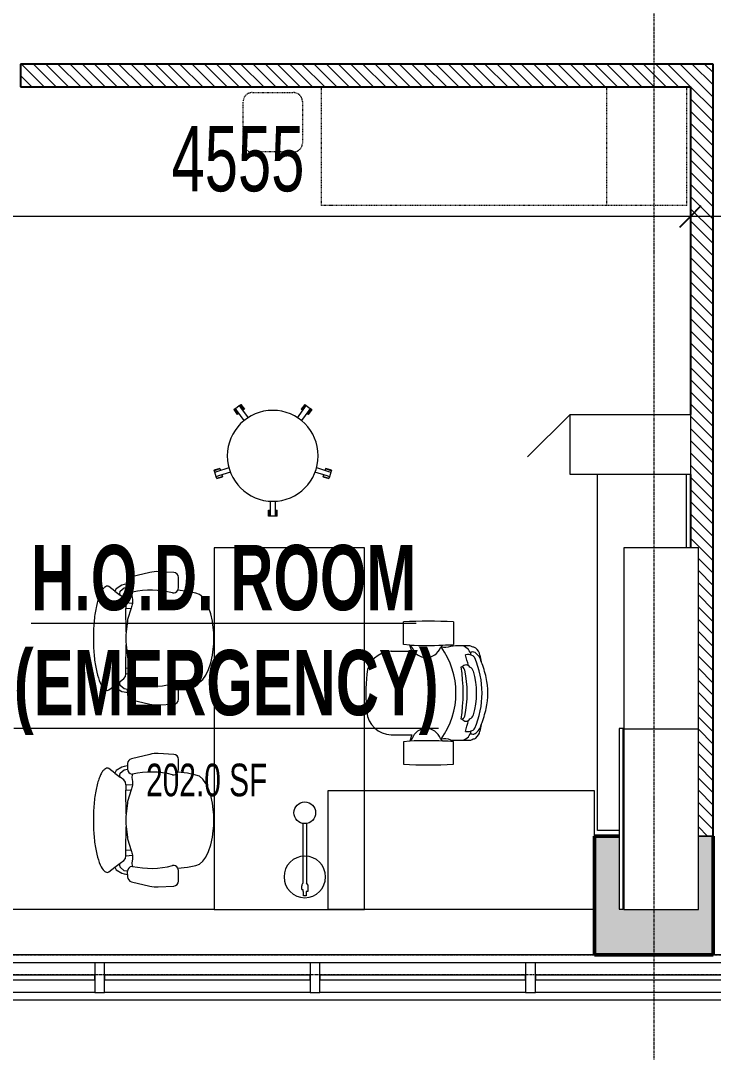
# Model space of a CAD drawing. Header units: millimetres. Extents: x -25222 to 91371, y -63339 to 20835.
# Drawn here: x 2530 to 6036, y -57882 to -52664 of the extents above; entities that cross this region are included whole.
import ezdxf

# ---------------------------------------------------------------- set-up
doc = ezdxf.new("R2010")
doc.units = ezdxf.units.MM
doc.linetypes.add('Dash', pattern=[6.35, 3.175, -3.175])
doc.linetypes.add('Grid Line', pattern=[22.225, 12.7, -3.175, 3.175, -3.175])
for name, color, linetype, lineweight in [('A-ANNO-DIMS', 211, 'Continuous', 9), ('A-ANNO-DIMS-110', 211, 'Continuous', 9), ('A-AREA-IDEN', 2, 'Continuous', 9), ('A-GLAZ-CURT', 52, 'Continuous', 5), ('A-GLAZ-CWMG', 51, 'Continuous', 5), ('A-WALL', 113, 'Continuous', 5), ('A-WALL-PATT', 111, 'Continuous', 25), ('I-FURN', 30, 'Continuous', 5), ('Q-SPCQ', 91, 'Continuous', 5), ('S-COLS', 52, 'Continuous', 5), ('S-GRID', 1, 'Continuous', 9)]:
    doc.layers.add(name, color=color, linetype=linetype, lineweight=lineweight)
doc.styles.add('Swis721 Cn BT_3', font='swissc.ttf', dxfattribs={"width": 0.8, "height": 165})
doc.styles.add('Swis721 Cn BT_9', font='swissc.ttf', dxfattribs={"width": 0.8, "height": 330})
doc.styles.add('Swis721 Cn BT_B', font='swisscb.ttf', dxfattribs={"width": 0.8, "height": 330})
doc.dimstyles.new('Diagonal_-3_mm_Swiss', dxfattribs={"dimscale": 304.8, "dimtxt": 333.106598, "dimasz": 0.360892, "dimexe": 0.360892, "dimexo": 0.541339, "dimgap": 0.072178, "dimtad": 1, "dimdec": 0, "dimzin": 0, "dimdsep": 46, "dimtxsty": 'Swis721 Cn BT_9', "dimblk1": 'OBLIQUE', "dimblk2": 'OBLIQUE', "dimsah": 1, "dimcen": 0.09, "dimdle": 0.541339, "dimazin": 0, "dimtfac": 1, "dimtdec": 4, "dimtix": 1, "dimtmove": 0, "dimatfit": 3, "dimfxl": 1, "dimtvp": 1, "dimtolj": 1, "dimtzin": 0, "dimarcsym": 2})
pattern_1 = [(315, (14219.89, -54691.457), (30.869454, 30.869454), [])]

# ---------------------------------------------------------------- blocks, each defined once
blk = doc.blocks.new('Steelcase - Elective Elements - Worksurface - Desk - Straight - 30D x 72W-V69-4_ FOURTH FLOOR - GA PLAN')
at = {"layer": 'I-FURN', "color": 53, "lineweight": 9}
for p, q in [((1828.8, 762), (0, 762)), ((0, 762), (0, 0)), ((1828.8, 0), (1828.8, 762)), ((0, 0), (1828.8, 0))]:
    blk.add_line(p, q, dxfattribs=at)
blk = doc.blocks.new('Steelcase - Elective Elements - Worksurface - Bridge - 24D x 48W-V70-4_ FOURTH FLOOR - GA PLAN')
at = {"layer": 'I-FURN', "color": 53, "lineweight": 9}
for p, q in [((600, 1350), (0, 1350)), ((0, 1350), (0, 0)), ((600, 0), (600, 1350)), ((370, 0), (600, 0))]:
    blk.add_line(p, q, dxfattribs=at)
blk = doc.blocks.new('Steelcase - Elective Elements - Plinth Base - Wardrobe - 65 5_8H x 24D x 12W - Right-1278510-4_ FOURTH FLOOR - GA PLAN')
at = {"layer": 'I-FURN', "color": 53, "lineweight": 9}
for p, q in [((304.8, 609.6), (89.3, 825.1)), ((0, 0), (0, 609.6)), ((0, 609.6), (304.8, 609.6)), ((304.8, 609.6), (304.8, 0)), ((304.8, 0), (0, 0))]:
    blk.add_line(p, q, dxfattribs=at)
blk = doc.blocks.new('Steelcase - Elective Elements - Storage - Overhead Cabinet - Single High 15H - Sliding Door - 15 3_4D x 72W-1278517-4_ FOURTH FLOOR - GA PLAN')
at = {"layer": 'I-FURN', "color": 53, "lineweight": 9}
for p, q in [((1827.8, 377.9), (0, 377.9)), ((0, 377.9), (0, 0)), ((915.5, 400), (1.5, 400)), ((1.5, 400), (1.5, 380.4)), ((1.5, 380.4), (915.5, 380.4)), ((913.9, 377.9), (913.9, 0)), ((913.9, 377.9), (913.9, 0)), ((913.9, 377.9), (913.9, 0)), ((915.5, 380.4), (915.5, 400)), ((1827.8, 0), (1827.8, 377.9)), ((0, 0), (1827.8, 0))]:
    blk.add_line(p, q, dxfattribs=at)
blk = doc.blocks.new('Steelcase - Elective Elements - Storage - Wall Mounted - Tackboard - 21 1_2H x 72W-1278518-4_ FOURTH FLOOR - GA PLAN')
at = {"layer": 'I-FURN', "color": 53, "lineweight": 9}
blk.add_line((1609.9, 0), (1980.9, 0), dxfattribs=at)
blk = doc.blocks.new('Steelcase - Worktool - Lighting - Dash Mini LED Light - Freestanding-1278519-4_ FOURTH FLOOR - GA PLAN')
at = {"layer": 'I-FURN', "color": 53, "lineweight": 9}
for p, q in [((-8.5, 64.5), (-8.5, 366)), ((8.5, 366), (8.5, 64.7)), ((15, 56.1), (16, 56.1)), ((16, 56.1), (16, 21.5)), ((-15.6, 33.2), (-15.6, 51.2)), ((-8.5, 30.4), (-12.8, 30.4)), ((-8.5, 21.5), (-8.5, 30.4)), ((-6.2, 21.5), (-8.5, 21.5)), ((-6.2, -0.2), (-6.2, 21.5)), ((6.2, 21.5), (6.2, -0.2)), ((16, 21.5), (6.2, 21.5)), ((6.2, -0.2), (-6.2, -0.2))]:
    blk.add_line(p, q, dxfattribs=at)
blk.add_circle((0, 420.1), 54.8, dxfattribs=at)
for centre, radius, start, end in [((0, 95.6), 105.3, 0, 180), ((0, 95.6), 105.3, 180, 0), ((0.2, 51.2), 15.8, 123.4056, 180), ((1.6, 52.8), 13.8, 13.863, 60.1054), ((-12.8, 33.2), 2.81, 180, 270)]:
    blk.add_arc(centre, radius, start, end, dxfattribs=at)
blk = doc.blocks.new('Steelcase - Seating - Leap 464 Series - Worklounge - Caster-373766-4_ FOURTH FLOOR - GA PLAN')
at = {"layer": 'I-FURN', "color": 53, "lineweight": 9}
for p, q in [((-359.6, 449.1), (-245.7, 449.1)), ((359.6, 449.1), (245.7, 449.1)), ((-242.6, 395.8), (-230.2, 383.3)), ((242.6, 395.8), (230.2, 383.3)), ((-242.6, 229), (-246.1, 196.1)), ((-230.2, 240.2), (-242.6, 229)), ((-211.5, 238.5), (-242.6, 229)), ((-211.5, 133.9), (-211.5, 238.5)), ((211.5, 133.9), (211.5, 238.5)), ((211.5, 238.5), (242.6, 229)), ((230.2, 240.2), (242.6, 229)), ((242.6, 229), (246.1, 196.1)), ((-246.1, 196.1), (-359.6, 196.1)), ((246.1, 196.1), (359.6, 196.1))]:
    blk.add_line(p, q, dxfattribs=at)
for centre, radius, start, end in [((-183, 527.7), 56.5, 99.6106, 141.8359), ((-144.8, 520.1), 71.5, 100.9589, 147.0411), ((-280.2, 1101.7), 525.7, 279.6106, 283.4025), ((0.2, 149), 445.3, 66.4638, 113.5235), ((19, 158.6), 466.7, 102.0791, 112.3352), ((0, 247.3), 376, 77.9209, 102.0791), ((-19, 158.6), 466.7, 67.6648, 77.9209), ((144.8, 520.1), 71.5, 32.9589, 79.0411), ((280.2, 1101.7), 525.7, 256.5975, 260.3894), ((183, 527.7), 56.5, 38.1641, 80.3894), ((-207.7, 528.2), 31.3, 139.7777, 172.085), ((5312.3, 544.8), 5551, 180.1268, 181.1283), ((-179.8, 478.6), 61.5, 100.9655, 161.4013), ((-211.6, 550.1), 20.2, 141.8359, 184.9501), ((-188.5, 548.4), 19.4, 147.0411, 221.579), ((-140.6, 521.1), 54.5, 150.8293, 191.5383), ((375.4, -1466), 2056.6, 104.5089, 106.0725), ((-168.5, 536.7), 22.5, 113.5235, 150.8293), ((-120.1, 513.3), 22, 118.2395, 241.7605), ((-99.9, 518.1), 33.9, 106.4486, 154.4353), ((0, 177.4), 389.1, 73.5514, 106.4486), ((100.6, 518.1), 33.9, 25.5647, 73.5514), ((120.7, 513.3), 22, 298.2395, 61.7605), ((-375.8, -1466), 2056.6, 73.9158, 75.4911), ((169.9, 538.7), 20.3, 30.925, 66.4638), ((140.6, 521.1), 54.5, 348.3374, 30.925), ((180.4, 478.6), 61.5, 18.5987, 79.0345), ((188.5, 548.4), 19.4, 319.0411, 32.9589), ((211.6, 550.1), 20.2, 355.0499, 38.1641), ((207.7, 528.2), 31.3, 7.915, 40.2223), ((-5312.3, 544.8), 5551, 358.8717, 359.8732), ((-112, 486.7), 20.5, 102.3178, 173.2597), ((-0.2, -441), 939.4, 81.9081, 98.0919), ((0.3, -28), 547.3, 77.6822, 102.3178), ((113.1, 488.2), 19, 2.7011, 77.6822), ((1848.2, 322.6), 2211.4, 176.7214, 183.2786), ((-2324.1, 303.6), 2083.6, 2.5365, 4.0045), ((-311.3, 404.9), 79.7, 346.9162, 22.5601), ((0, 61.3), 400.7, 54.3288, 125.6712), ((311.3, 404.9), 79.7, 157.4399, 193.0838), ((2324.1, 303.6), 2083.6, 175.9955, 177.4635), ((-1848.2, 322.6), 2211.4, 356.7214, 3.2786), ((-2125.1, 312.4), 1884.3, 357.4635, 2.5365), ((-255.7, 311.8), 76, 289.6481, 70.3519), ((255.7, 311.8), 76, 109.6481, 250.3519), ((2125.1, 312.4), 1884.3, 177.4635, 182.5365), ((-83, 138.8), 128.5, 182.2121, 264.5482), ((83, 138.8), 128.5, 275.4518, 357.7879), ((0, 1008.7), 1002.4, 264.5482, 275.4518)]:
    blk.add_arc(centre, radius, start, end, dxfattribs=at)
blk = doc.blocks.new('HermanMiller_Seating_AE11_Aeron_WorkChair - Std Tlt Adj Arms FabPds Size A-408849-4_ FOURTH FLOOR - GA PLAN')
at = {"layer": 'I-FURN', "color": 53, "lineweight": 9}
for p, q in [((-3.8, 333), (-96.8, 310.9)), ((117.2, 333), (39.3, 337)), ((-180.3, 238.1), (-210.6, 261.4)), ((-144.5, 268.2), (-174.6, 250.8)), ((-133.3, 271.4), (-144.5, 268.2)), ((-116.6, 274.8), (-133.3, 271.4)), ((-116.6, 274.8), (-117, 258.1)), ((-116.3, 286.7), (-116.6, 274.8)), ((141.3, 254.8), (141.3, 307.6)), ((-174.6, 250.8), (-180.3, 238.1)), ((-180.3, 238.1), (-154.1, 218)), ((-155.6, 225.4), (-154, 238.1)), ((-154.1, 218), (-155.6, 225.4)), ((-135.1, 203.5), (-154.1, 218)), ((-154, 238.1), (-133.3, 255.5)), ((-133.3, 255.5), (-117, 258.1)), ((-91.7, 233.4), (-95, 219.8)), ((-95, 219.8), (-95, 216.8)), ((-95, 216.8), (-92.1, 196)), ((187.1, 237.6), (138.4, 243)), ((229.2, 228.4), (187.1, 237.6)), ((247.2, 222.1), (229.2, 228.4)), ((264.4, 207.9), (247.2, 222.1)), ((-126.2, 193.1), (-135.1, 203.5)), ((-124.7, 179.7), (-126.2, 193.1)), ((-124.7, 179.7), (-124.6, 151.4)), ((-90.6, 176.6), (-124.7, 179.7)), ((-92.1, 196), (-90.6, 182.7)), ((-90.6, 182.7), (-90.6, 176.6)), ((280.2, 186.3), (264.4, 207.9)), ((294, 158.1), (280.2, 186.3)), ((305.3, 124.2), (294, 158.1)), ((-124.6, 151.4), (-98.7, 152.9)), ((-124.1, 32.9), (-124.6, 151.4)), ((-98.7, 152.9), (-115.8, 95)), ((313.7, 86), (305.3, 124.2)), ((-117.3, 86.1), (-124.1, 32.9)), ((-115.8, 95), (-117.3, 86.1)), ((317.7, 54.1), (313.7, 86)), ((-124.6, -151.4), (-124.1, -32.9)), ((-124.1, -32.9), (-117.3, -86.1)), ((-117.3, -86.1), (-115.8, -95)), ((-115.8, -95), (-98.7, -152.9)), ((305.3, -124.2), (313.7, -86)), ((313.7, -86), (317.7, -54.1)), ((-124.7, -179.7), (-124.6, -151.4)), ((-98.7, -152.9), (-124.6, -151.4)), ((294, -158.1), (305.3, -124.2)), ((-154.1, -218), (-135.1, -203.5)), ((-135.1, -203.5), (-126.2, -193.1)), ((-126.2, -193.1), (-124.7, -179.7)), ((-124.7, -179.7), (-90.6, -176.6)), ((-92.1, -196), (-95, -216.8)), ((-90.6, -182.7), (-92.1, -196)), ((-90.6, -176.6), (-90.6, -182.7)), ((247.2, -222.1), (264.4, -207.9)), ((264.4, -207.9), (280.2, -186.3)), ((280.2, -186.3), (294, -158.1)), ((-210.6, -261.4), (-180.3, -238.1)), ((-180.3, -238.1), (-154.1, -218)), ((-180.3, -238.1), (-174.6, -250.8)), ((-174.6, -250.8), (-144.5, -268.2)), ((-155.6, -225.4), (-154.1, -218)), ((-154, -238.1), (-155.6, -225.4)), ((-133.3, -255.5), (-154, -238.1)), ((-117, -258.1), (-133.3, -255.5)), ((-116.6, -274.8), (-117, -258.1)), ((-95, -216.8), (-95, -219.8)), ((-95, -219.8), (-91.7, -233.4)), ((138.4, -243), (187.1, -237.6)), ((141.3, -307.6), (141.3, -254.8)), ((187.1, -237.6), (229.2, -228.4)), ((229.2, -228.4), (247.2, -222.1)), ((-144.5, -268.2), (-133.3, -271.4)), ((-133.3, -271.4), (-116.6, -274.8)), ((-116.6, -274.8), (-116.3, -286.7)), ((-96.8, -310.9), (-3.8, -333)), ((39.3, -337), (117.2, -333))]:
    blk.add_line(p, q, dxfattribs=at)
for centre, radius, start, end in [((31.5, 184.8), 152.4, 87.0643, 103.3925), ((115.9, 307.6), 25.4, 0, 87.0643), ((-217.6, 252.3), 11.4, 52.4809, 89.3775), ((-90.9, 286.2), 25.4, 103.3925, 178.698), ((-91.6, 258.8), 25.4, 181.636, 262.725), ((-91.6, 258.8), 25.4, 262.725, 269.798), ((2.2, -197.8), 441.3, 75.7341, 102.2737), ((116.8, 252.9), 23.8, 255.7341, 335.4422), ((115.9, 254.8), 25.4, 332.4862, 360), ((456.9, -25.1), 583.5, 159.7776, 162.2357), ((-110.7, 0), 431.8, 352.8004, 7.1996), ((698.9, 0), 823.7, 177.709, 182.291), ((456.9, 25.1), 583.5, 197.7643, 200.2224), ((-91.6, -258.8), 25.4, 97.275, 178.364), ((-91.6, -258.8), 25.4, 90.202, 97.275), ((2.2, 197.8), 441.3, 257.7263, 284.2659), ((116.8, -252.9), 23.8, 24.5578, 104.2659), ((115.9, -254.8), 25.4, 360, 27.5138), ((-217.6, -252.3), 11.4, 270.6225, 307.5191), ((-90.9, -286.2), 25.4, 181.302, 256.6075), ((115.9, -307.6), 25.4, 272.9357, 360), ((31.5, -184.8), 152.4, 256.6075, 272.9357)]:
    blk.add_arc(centre, radius, start, end, dxfattribs=at)
blk.add_open_spline([(-217.5, 263.8), (-221.3, 263.8), (-228.7, 261.6), (-239.8, 251.9), (-250.3, 236), (-259.9, 214.3), (-268.5, 187.3), (-275.9, 155.7), (-281.8, 120.2), (-287.6, 69), (-290, 13.8), (-288.8, -41.4), (-285.3, -95.3), (-276.6, -157.6), (-260.4, -216.9), (-243.5, -248.7), (-228.7, -261.6), (-221.3, -263.8), (-217.5, -263.8)], degree=3, knots=[0, 0, 0, 0, 0.05, 0.1, 0.15, 0.2, 0.25, 0.3, 0.35, 0.4, 0.5, 0.55, 0.6, 0.7, 0.8, 0.9, 0.95, 1, 1, 1, 1], dxfattribs=at)
blk = doc.blocks.new('COUCH_examination_mobile2 - MMBE-023-V32-4_ FOURTH FLOOR - GA PLAN')
at = {"layer": 'I-FURN', "color": 53, "linetype": 'Dash', "lineweight": 9}
for p, q in [((100, 540.3), (-500, 540.3)), ((100, 540.3), (100, 501.5)), ((100, 501.5), (100, 434.6)), ((100, 434.6), (100, 152.9)), ((-500, 134.4), (100, 134.4)), ((100, 152.9), (100, 134.4)), ((100, 135), (100, 90)), ((100, 90), (100, -1260)), ((100, -1260), (100, -1310)), ((-500, -1310), (100, -1310))]:
    blk.add_line(p, q, dxfattribs=at)
blk = doc.blocks.new('BIN_waste_20L - FQCW-016-V71-4_ FOURTH FLOOR - GA PLAN')
at = {"layer": 'Q-SPCQ', "color": 53, "linetype": 'Dash', "lineweight": 9}
for p, q in [((-150, -105), (-150, 105)), ((-105, 150), (105, 150)), ((150, 105), (150, -105)), ((105, -150), (-105, -150))]:
    blk.add_line(p, q, dxfattribs=at)
for centre, start, end in [((-105, 105), 90, 180), ((105, 105), 360, 90), ((-105, -105), 180, 270), ((105, -105), 270, 360)]:
    blk.add_arc(centre, 45, start, end, dxfattribs=at)
blk = doc.blocks.new('GM_Stool-Self-Adjusting_LOD300 - Stool Self Adjusting-439317-4_ FOURTH FLOOR - GA PLAN')
at = {"layer": 'Q-SPCQ', "color": 53, "lineweight": 9}
for p, q in [((-115.2, 283.3), (-105.7, 286.3)), ((-115.2, 283.3), (-105.9, 254.7)), ((-113.3, 283.9), (-104, 255.4)), ((-105.7, 286.4), (-82.8, 293.8)), ((-101.9, 274.9), (-105.7, 286.4)), ((-82, 213.5), (-101.9, 274.9)), ((-82.8, 293.8), (-73.3, 296.9)), ((-82.8, 293.8), (-79.1, 282.3)), ((-79.1, 282.3), (-59.3, 221.4)), ((-66, 267.7), (-75.2, 296.3)), ((-64.1, 268.3), (-73.5, 265.3)), ((-64.1, 268.3), (-73.3, 296.9)), ((-73.3, 296.9), (-64.1, 268.3)), ((-96.5, 257.8), (-105.9, 254.7)), ((178.6, 144.6), (229.9, 181.9)), ((244, 162.5), (191.7, 124.5)), ((233.8, 197.1), (209.5, 179.4)), ((214.6, 172.5), (209.5, 179.4)), ((235, 195.5), (210.7, 177.8)), ((229.9, 181.9), (239.7, 189)), ((233.8, 197.1), (238.8, 190.2)), ((234.2, 145.5), (258.5, 163.1)), ((235.4, 143.8), (259.7, 161.5)), ((259.7, 161.5), (235.4, 143.8)), ((239.7, 189), (253.8, 169.6)), ((253.8, 169.6), (244, 162.5)), ((254.7, 168.4), (259.7, 161.5)), ((235.4, 143.8), (230.4, 150.8)), ((-275, 22), (-305, 22)), ((-305, 12.1), (-305, 22)), ((-305, 22), (-275, 22)), ((-275, 20), (-305, 20)), ((-305, 12), (-291.3, 12)), ((-305, -12), (-305, 12)), ((-291.3, 12), (-228.6, 12)), ((-275, 22), (-275, 12.1)), ((-291.3, -12), (-305, -12)), ((-305, -22), (-305, -12.1)), ((-305, -20), (-275, -20)), ((-305, -22), (-275, -22)), ((-228.6, -12), (-291.3, -12)), ((-275, -12.1), (-275, -22)), ((229.9, -181.9), (178.6, -144.6)), ((191.7, -124.5), (244, -162.5)), ((230.4, -150.8), (235.4, -143.8)), ((258.5, -163.1), (234.2, -145.5)), ((259.7, -161.5), (235.4, -143.8)), ((209.5, -179.4), (214.6, -172.5)), ((209.5, -179.4), (233.8, -197.1)), ((233.8, -197.1), (209.5, -179.4)), ((210.7, -177.8), (235, -195.5)), ((239.7, -189), (229.9, -181.9)), ((238.8, -190.2), (233.8, -197.1)), ((253.8, -169.6), (239.7, -189)), ((244, -162.5), (253.8, -169.6)), ((259.7, -161.5), (254.7, -168.4)), ((-105.9, -254.7), (-115.2, -283.3)), ((-115.2, -283.3), (-105.9, -254.7)), ((-104.5, -255.2), (-113.8, -283.7)), ((-105.9, -254.7), (-96.5, -257.8)), ((-101.9, -274.9), (-82, -213.5)), ((-59.3, -221.4), (-79.1, -282.3)), ((-105.7, -286.3), (-115.2, -283.3)), ((-105.7, -286.4), (-101.9, -274.9)), ((-82.8, -293.8), (-105.7, -286.4)), ((-79.1, -282.3), (-82.8, -293.8)), ((-73.3, -296.9), (-82.8, -293.8)), ((-75.7, -296.1), (-66.5, -267.6)), ((-73.5, -265.3), (-64.1, -268.3)), ((-73.3, -296.9), (-64.1, -268.3))]:
    blk.add_line(p, q, dxfattribs=at)
for start, end in [(360, 180), (180, 360)]:
    blk.add_arc((0, 0), 230, start, end, dxfattribs=at)
blk = doc.blocks.new('Steelcase - Elective Elements - Worksurface - Straight - 24D - 72W-1258461-4_ FOURTH FLOOR - GA PLAN')
at = {"layer": 'I-FURN', "color": 53, "lineweight": 9}
for p, q in [((1800, -317.7), (1800, -320.2)), ((1800, -339.9), (1800, -450)), ((1800, -450), (0, -450))]:
    blk.add_line(p, q, dxfattribs=at)
blk = doc.blocks.new('MM-HOSPITAL A_B BLOCK 2022_05_19_Interiors_rvt-1-4_ FOURTH FLOOR - GA PLAN')
at = {"color": 53, "lineweight": 9}
for name, p, rotation in [('COUCH_examination_mobile2 - MMBE-023-V32-4_ FOURTH FLOOR - GA PLAN', (5360.7, -53498.7), 269.9999999999991), ('BIN_waste_20L - FQCW-016-V71-4_ FOURTH FLOOR - GA PLAN', (3806.2, -53178.1), 90.00000000000018), ('GM_Stool-Self-Adjusting_LOD300 - Stool Self Adjusting-439317-4_ FOURTH FLOOR - GA PLAN', (3806.2, -54865.1), 90.00000000000011), ('Steelcase - Elective Elements - Plinth Base - Wardrobe - 65 5_8H x 24D x 12W - Right-1278510-4_ FOURTH FLOOR - GA PLAN', (5920.1, -54960.2), 90.00000000000091), ('Steelcase - Elective Elements - Worksurface - Straight - 24D - 72W-1258461-4_ FOURTH FLOOR - GA PLAN', (5900, -54960.2), 270.0000000000023), ('Steelcase - Elective Elements - Storage - Wall Mounted - Tackboard - 21 1_2H x 72W-1278518-4_ FOURTH FLOOR - GA PLAN', (5900, -56941.1), 90.00000000000091), ('Steelcase - Elective Elements - Worksurface - Desk - Straight - 30D x 72W-V69-4_ FOURTH FLOOR - GA PLAN', (3509.2, -55330.2), 270.0000000000004), ('Steelcase - Elective Elements - Storage - Overhead Cabinet - Single High 15H - Sliding Door - 15 3_4D x 72W-1278517-4_ FOURTH FLOOR - GA PLAN', (5960.1, -57159), 90.00000000000091), ('Steelcase - Seating - Leap 464 Series - Worklounge - Caster-373766-4_ FOURTH FLOOR - GA PLAN', (4271.2, -56065), 269.9999999999997), ('Steelcase - Elective Elements - Worksurface - Bridge - 24D x 48W-V70-4_ FOURTH FLOOR - GA PLAN', (5435.1, -57158.7), 90.0000000000006)]:
    blk.add_blockref(name, p, dxfattribs=dict(at, rotation=rotation))
for name, p in [('HermanMiller_Seating_AE11_Aeron_WorkChair - Std Tlt Adj Arms FabPds Size A-408849-4_ FOURTH FLOOR - GA PLAN', (3187.6, -55788.1)), ('HermanMiller_Seating_AE11_Aeron_WorkChair - Std Tlt Adj Arms FabPds Size A-408849-4_ FOURTH FLOOR - GA PLAN', (3187.6, -56708.1)), ('Steelcase - Worktool - Lighting - Dash Mini LED Light - Freestanding-1278519-4_ FOURTH FLOOR - GA PLAN', (3968.4, -57090.4))]:
    blk.add_blockref(name, p, dxfattribs=at)
blk = doc.blocks.new('System Panel - Glazed-11328794-4_ FOURTH FLOOR - GA PLAN')
at = {"layer": 'A-GLAZ-CURT'}
for p, q in [((520, 12.5), (-520, 12.5)), ((-520, 12.5), (-520, -12.5)), ((520, -12.5), (520, 12.5)), ((-520, -12.5), (520, -12.5))]:
    blk.add_line(p, q, dxfattribs=at)
blk = doc.blocks.new('Rectangular Mullion - 50 x 150mm-9824124-4_ FOURTH FLOOR - GA PLAN')
at = {"layer": 'A-GLAZ-CWMG'}
for p, q in [((7707.6, 14801.3), (8747.6, 14801.3)), ((7707.6, 14651.3), (8747.6, 14651.3))]:
    blk.add_line(p, q, dxfattribs=at)
blk = doc.blocks.new('Rectangular Mullion - 50 x 150mm-11328792-4_ FOURTH FLOOR - GA PLAN')
at = {"layer": 'A-GLAZ-CWMG'}
for p, q in [((-25, 75), (25, 75)), ((-25, -75), (-25, 75)), ((25, 75), (25, -75)), ((25, -75), (-25, -75))]:
    blk.add_line(p, q, dxfattribs=at)
blk = doc.blocks.new('Walls 6 - Walls 4-13981514-4_ FOURTH FLOOR - GA PLAN')
at = {"layer": 'A-WALL'}
blk.add_line((57618.7, 12705.1), (57618.7, -16064.9), dxfattribs=at)
blk = doc.blocks.new('DIMBLOCK135-4_ FOURTH FLOOR - GA PLAN')
at = {"layer": 'A-ANNO-DIMS-110', "transparency": 16777216}
for p, q in [((1365.1, -53567.6), (1365.1, -53764.8)), ((1365.1, -53654.8), (1365.1, -53567.6)), ((5920.1, -53567.6), (5920.1, -53764.8)), ((5920.1, -53654.8), (5920.1, -53567.6)), ((6085.1, -53654.8), (1200.1, -53654.8))]:
    blk.add_line(p, q, dxfattribs=at)
at = {"layer": 'A-ANNO-DIMS-110', "lineweight": 25, "transparency": 16777216}
for p, q in [((1365.1, -53654.8), (1420.1, -53599.8)), ((5920.1, -53654.8), (5975.1, -53599.8)), ((1365.1, -53654.8), (1310.1, -53709.8)), ((5920.1, -53654.8), (5865.1, -53709.8))]:
    blk.add_line(p, q, dxfattribs=at)
at = {"layer": 'A-ANNO-DIMS-110', "color": 0, "transparency": 16777216, "insert": (3293.7, -53197.1), "char_height": 330, "width": 837.525, "attachment_point": 1, "line_spacing_factor": 0.961347, "style": 'Swis721 Cn BT_9'}
blk.add_mtext('4555', dxfattribs=at)
blk = doc.blocks.new('_Oblique')
at = {"color": 0, "linetype": 'ByBlock', "lineweight": -2}
blk.add_line((-0.5, -0.5), (0.5, 0.5), dxfattribs=at)

msp = doc.modelspace()

# ---------------------------------------------------------------- hatches: boundary and pattern name
at = {"layer": 'A-WALL-PATT', "lineweight": 5}
h = msp.add_hatch(dxfattribs=at)
h.set_pattern_fill('FP_1', color=9, style=0, pattern_type=2)
h.set_pattern_definition(pattern_1)
h.paths.add_polyline_path([(1135.1, -52998.7), (1480.1, -52998.7), (1480.1, -52883.7), (1135.1, -52883.7)], flags=0)
h.paths.add_polyline_path([(4100.7, -52998.7), (6035.1, -52998.7), (6034.6, -52883.7), (2530.1, -52883.7), (2530.1, -52998.7)], flags=0)
h.paths.add_polyline_path([(-16001.8, -52998.7), (-15419.9, -52998.7), (-15419.9, -52883.7), (-18034.9, -52883.7), (-18034.9, -52998.7), (-16460.9, -52998.7)], flags=0)
h.paths.add_polyline_path([(-14254.9, -52998.7), (-14024.9, -52998.7), (-14024.9, -52883.7), (-14369.9, -52883.7), (-14369.9, -52998.7)], flags=0)
h.paths.add_polyline_path([(-12974.9, -52998.7), (-7629.9, -52998.7), (-7629.9, -52883.7), (-12974.9, -52883.7)], flags=0)
h.paths.add_polyline_path([(-6234.9, -52998.7), (-6234.9, -52883.7), (-6579.9, -52883.7), (-6579.9, -52998.7), (-6349.9, -52998.7)], flags=0)
h.paths.add_polyline_path([(-392.7, -52998.7), (85.1, -52998.7), (85.1, -52883.7), (-5184.9, -52883.7), (-5184.9, -52998.7), (-851.8, -52998.7)], flags=0)
h = msp.add_hatch(dxfattribs=at)
h.set_pattern_fill('FP_1', color=9, style=0, pattern_type=2)
h.set_pattern_definition(pattern_1)
h.paths.add_polyline_path([(6034.6, -56788.7), (6035.1, -56788.7), (6034.6, -52998.7), (5920.1, -52998.7), (5920.1, -55331.2), (5960.1, -55331.2), (5960.1, -56788.7)], flags=0)
at = {"layer": 'S-COLS'}
msp.add_hatch(color=8, dxfattribs=at).paths.add_polyline_path([(6034.6, -57388.7), (6035.1, -57388.7), (6034.6, -56788.7), (5960.1, -56788.7), (5960.1, -57159), (5582.3, -57158.7), (5582.3, -56788.7), (5579.8, -56788.7), (5579.8, -57157.5), (5560.1, -57157.5), (5560.1, -56788.7), (5435.1, -56788.7), (5435.1, -57388.7)], flags=0)

# ---------------------------------------------------------------- linework, layer by layer
at = {"layer": 'A-WALL', "lineweight": 25}
for p, q in [((6035.1, -52883.7), (2530.1, -52883.7)), ((2530.1, -52883.7), (2530.1, -52998.7)), ((6035.1, -56788.7), (6035.1, -52883.7)), ((2530.1, -52998.7), (5920.1, -52998.7)), ((5920.1, -52998.7), (5920.1, -54655.4)), ((5920.1, -54960.2), (5920.1, -55331.2))]:
    msp.add_line(p, q, dxfattribs=at)
at = {"layer": 'A-WALL'}
for p, q in [((5960.1, -56788.7), (6035.1, -56788.7)), ((1365.1, -57158.7), (3509.2, -57158.7)), ((6035.1, -57158.7), (6037.1, -57158.7)), ((5435.1, -57388.7), (-1964.9, -57388.7)), ((12705.1, -57388.7), (6035.1, -57388.7))]:
    msp.add_line(p, q, dxfattribs=at)
at = {"layer": 'S-COLS', "color": 250, "lineweight": 50}
for p, q in [((5560.1, -56788.7), (5435.1, -56788.7)), ((5435.1, -56788.7), (5435.1, -57388.7)), ((5582.3, -56788.7), (5579.8, -56788.7)), ((6035.1, -57388.7), (6035.1, -56788.7)), ((5435.1, -57388.7), (6035.1, -57388.7))]:
    msp.add_line(p, q, dxfattribs=at)
at = {"layer": 'S-COLS'}
msp.add_line((6035.1, -56788.7), (5960.1, -56788.7), dxfattribs=at)
at = {"layer": 'S-GRID', "linetype": 'Grid Line'}
for p, q in [((5735.1, 20089.7), (5735.1, -62440.6)), ((-24562.2, -57388.7), (90711.2, -57388.7)), ((-24562.2, -57488.7), (90711.2, -57488.7))]:
    msp.add_line(p, q, dxfattribs=at)

# ---------------------------------------------------------------- block references
at = {"lineweight": 5}
msp.add_blockref('MM-HOSPITAL A_B BLOCK 2022_05_19_Interiors_rvt-1-4_ FOURTH FLOOR - GA PLAN', (0, 0), dxfattribs=at)
at = {"layer": 'A-GLAZ-CURT'}
for p in [(2385.1, -57503.7), (3475.1, -57503.7), (4565.1, -57503.7), (5655.1, -57503.7)]:
    msp.add_blockref('System Panel - Glazed-11328794-4_ FOURTH FLOOR - GA PLAN', p, dxfattribs=at)
at = {"layer": 'A-GLAZ-CWMG', "rotation": 180}
for p in [(10612.7, -42777.5), (11702.7, -42777.5), (12792.7, -42777.5), (13882.7, -42777.5)]:
    msp.add_blockref('Rectangular Mullion - 50 x 150mm-9824124-4_ FOURTH FLOOR - GA PLAN', p, dxfattribs=at)
at = {"layer": 'A-GLAZ-CWMG', "extrusion": (0, 0, -1), "rotation": 180}
for p in [(-2930.1, -57503.7), (-4020.1, -57503.7), (-5110.1, -57503.7)]:
    msp.add_blockref('Rectangular Mullion - 50 x 150mm-11328792-4_ FOURTH FLOOR - GA PLAN', p, dxfattribs=at)
at = {"layer": 'A-WALL', "rotation": 270.0000000000001}
msp.add_blockref('Walls 6 - Walls 4-13981514-4_ FOURTH FLOOR - GA PLAN', (0, 0), dxfattribs=at)

# ---------------------------------------------------------------- texts
at = {"layer": 'A-AREA-IDEN', "attachment_point": 1}
for s, insert, char_height, width, style in [('\\LH.O.D. ROOM', (2583.1, -55316), 330, 2264.607, 'Swis721 Cn BT_B'), ('\\L(EMERGENCY)', (2495.8, -55847.1), 330, 2469.197, 'Swis721 Cn BT_B'), ('202.0 SF', (3165.1, -56422), 165, 698.43, 'Swis721 Cn BT_3')]:
    msp.add_mtext(s, dxfattribs=dict(at, insert=insert, char_height=char_height, width=width, style=style))

# ---------------------------------------------------------------- dimensions: what is measured, and where the dimension line sits
at = {"layer": 'A-ANNO-DIMS'}
dim = msp.add_linear_dim(base=(1365.1, -53654.8), p1=(5920.1, -53732.6), p2=(1365.1, -53732.6), dimstyle='Diagonal_-3_mm_Swiss', override={"dimpost": '<>', "dimfxl": 4554.999983}, dxfattribs=at)
dim.commit()
dim.dimension.update_dxf_attribs({"geometry": 'DIMBLOCK135-4_ FOURTH FLOOR - GA PLAN', "text_midpoint": (3642.6, -53463.6)})

doc.saveas('drawing.dxf')
